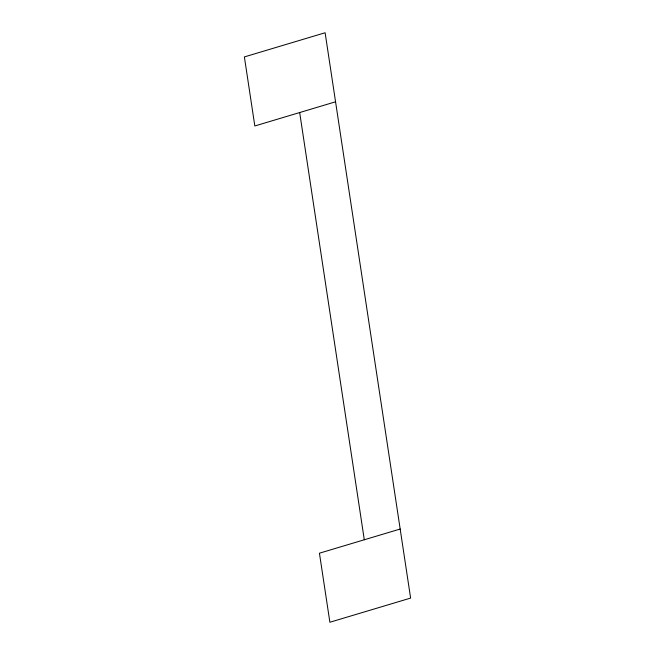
<?xml version="1.0" encoding="UTF-8"?>
<svg xmlns="http://www.w3.org/2000/svg" width="655" height="655" viewBox="0 0 655 655"><rect width="100%" height="100%" fill="white"/><g stroke="black" fill="none" stroke-linecap="round" stroke-linejoin="round"><path stroke-width="0.98" d="M335.565 101.803L254.828 125.973L244.381 56.919L325.117 32.75L410.619 598.081L329.883 622.25L319.435 553.197L400.172 529.027M299.679 112.545L364.295 539.769"/></g></svg>
